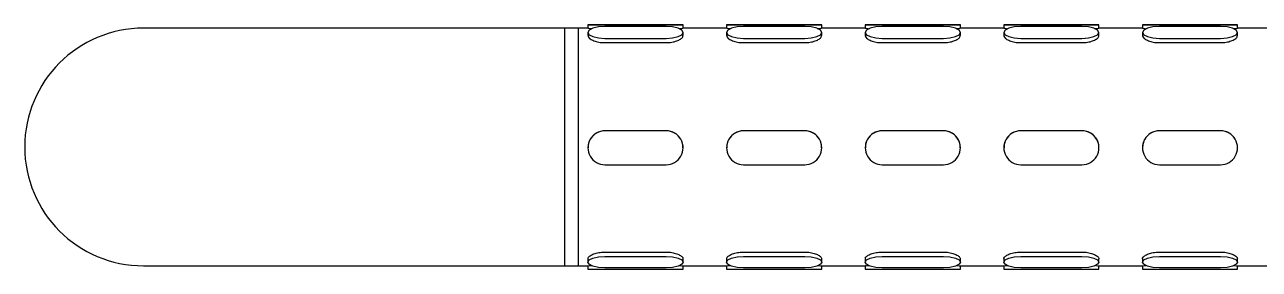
# Model space of a CAD drawing. Extents: x 97 to 1049, y 29 to 427.
# Drawn here: x 96.55 to 126.83, y 163.32 to 169.32 of the extents above; entities that cross this region are included whole.
import ezdxf

# ---------------------------------------------------------------- set-up
doc = ezdxf.new("R2010")
doc.units = 0
doc.header["$LTSCALE"] = 23.1
doc.header["$MEASUREMENT"] = 0
doc.layers.get('0').update_dxf_attribs({"linetype": 'CONTINUOUS'})

msp = doc.modelspace()

# ---------------------------------------------------------------- linework, layer by layer
at = {"color": 7, "linetype": 'Continuous', "lineweight": 25}
for p, q in [((110.36467, 169.31877), (110.36467, 169.2347)), ((112.28134, 169.32148), (110.78134, 169.32148)), ((110.78134, 169.31607), (112.28134, 169.31607)), ((112.698, 169.2347), (112.698, 169.31877)), ((113.76467, 169.31877), (113.76467, 169.2347)), ((115.68134, 169.32148), (114.18134, 169.32148)), ((114.18134, 169.31607), (115.68134, 169.31607)), ((116.098, 169.2347), (116.098, 169.31877)), ((117.16467, 169.31877), (117.16467, 169.2347)), ((119.08134, 169.32148), (117.58134, 169.32148)), ((117.58134, 169.31607), (119.08134, 169.31607)), ((119.498, 169.2347), (119.498, 169.31877)), ((120.56467, 169.31877), (120.56467, 169.2347)), ((122.48134, 169.32148), (120.98134, 169.32148)), ((120.98134, 169.31607), (122.48134, 169.31607)), ((122.898, 169.2347), (122.898, 169.31877)), ((123.96467, 169.31877), (123.96467, 169.2347)), ((125.88134, 169.32148), (124.38134, 169.32148)), ((124.38134, 169.31607), (125.88134, 169.31607)), ((126.298, 169.2347), (126.298, 169.31877)), ((103.63134, 169.2355), (99.46467, 169.2355)), ((109.798, 169.2355), (103.63134, 169.2355)), ((110.13134, 169.2355), (109.798, 169.2355)), ((109.798, 163.40217), (109.798, 169.2355)), ((110.37097, 169.2355), (110.13134, 169.2355)), ((110.13134, 163.40223), (110.13134, 169.2355)), ((110.13134, 163.40217), (110.13134, 169.2355)), ((110.36467, 169.13119), (110.36467, 169.05238)), ((112.28134, 169.27624), (110.78134, 169.27624)), ((110.78134, 168.98614), (112.28134, 168.98614)), ((113.77097, 169.2355), (112.69387, 169.2355)), ((112.698, 169.05238), (112.698, 169.13119)), ((113.76467, 169.13119), (113.76467, 169.05238)), ((115.68134, 169.27624), (114.18134, 169.27624)), ((114.18134, 168.98614), (115.68134, 168.98614)), ((117.17097, 169.2355), (116.09387, 169.2355)), ((116.098, 169.05238), (116.098, 169.13119)), ((117.16467, 169.13119), (117.16467, 169.05238)), ((119.08134, 169.27624), (117.58134, 169.27624)), ((117.58134, 168.98614), (119.08134, 168.98614)), ((120.57097, 169.2355), (119.49387, 169.2355)), ((119.498, 169.05238), (119.498, 169.13119)), ((120.56467, 169.13119), (120.56467, 169.05238)), ((122.48134, 169.27624), (120.98134, 169.27624)), ((120.98134, 168.98614), (122.48134, 168.98614)), ((123.97097, 169.2355), (122.89387, 169.2355)), ((122.898, 169.05238), (122.898, 169.13119)), ((123.96467, 169.13119), (123.96467, 169.05238)), ((125.88134, 169.27624), (124.38134, 169.27624)), ((124.38134, 168.98614), (125.88134, 168.98614)), ((127.37097, 169.2355), (126.29387, 169.2355)), ((126.298, 169.05238), (126.298, 169.13119)), ((110.78134, 168.87998), (112.28134, 168.87998)), ((114.18134, 168.87998), (115.68134, 168.87998)), ((117.58134, 168.87998), (119.08134, 168.87998)), ((120.98134, 168.87998), (122.48134, 168.87998)), ((124.38134, 168.87998), (125.88134, 168.87998)), ((112.28134, 166.71675), (110.78134, 166.71675)), ((112.28134, 166.71602), (110.78134, 166.71602)), ((115.68134, 166.71675), (114.18134, 166.71675)), ((115.68134, 166.71602), (114.18134, 166.71602)), ((119.08134, 166.71675), (117.58134, 166.71675)), ((119.08134, 166.71602), (117.58134, 166.71602)), ((122.48134, 166.71675), (120.98134, 166.71675)), ((122.48134, 166.71602), (120.98134, 166.71602)), ((125.88134, 166.71675), (124.38134, 166.71675)), ((125.88134, 166.71602), (124.38134, 166.71602)), ((110.36467, 166.2999), (110.36467, 166.29936)), ((112.698, 166.29936), (112.698, 166.2999)), ((113.76467, 166.2999), (113.76467, 166.29936)), ((116.098, 166.29936), (116.098, 166.2999)), ((117.16467, 166.2999), (117.16467, 166.29936)), ((119.498, 166.29936), (119.498, 166.2999)), ((120.56467, 166.2999), (120.56467, 166.29936)), ((122.898, 166.29936), (122.898, 166.2999)), ((123.96467, 166.2999), (123.96467, 166.29936)), ((126.298, 166.29936), (126.298, 166.2999)), ((110.78134, 165.8827), (112.28134, 165.8827)), ((114.18134, 165.8827), (115.68134, 165.8827)), ((117.58134, 165.8827), (119.08134, 165.8827)), ((120.98134, 165.8827), (122.48134, 165.8827)), ((124.38134, 165.8827), (125.88134, 165.8827)), ((110.36467, 163.57234), (110.36467, 163.49316)), ((110.78134, 163.73979), (112.28134, 163.73979)), ((110.78134, 163.63312), (112.28134, 163.63312)), ((112.698, 163.49316), (112.698, 163.57234)), ((113.76467, 163.57234), (113.76467, 163.49316)), ((114.18134, 163.73979), (115.68134, 163.73979)), ((114.18134, 163.63312), (115.68134, 163.63312)), ((116.098, 163.49316), (116.098, 163.57234)), ((117.16467, 163.57234), (117.16467, 163.49316)), ((117.58134, 163.73979), (119.08134, 163.73979)), ((117.58134, 163.63312), (119.08134, 163.63312)), ((119.498, 163.49316), (119.498, 163.57234)), ((120.56467, 163.57234), (120.56467, 163.49316)), ((120.98134, 163.73979), (122.48134, 163.73979)), ((120.98134, 163.63312), (122.48134, 163.63312)), ((122.898, 163.49316), (122.898, 163.57234)), ((123.96467, 163.57234), (123.96467, 163.49316)), ((124.38134, 163.73979), (125.88134, 163.73979)), ((124.38134, 163.63312), (125.88134, 163.63312)), ((126.298, 163.49316), (126.298, 163.57234)), ((99.46467, 163.40217), (103.63134, 163.40217)), ((103.63134, 163.40217), (109.798, 163.40217)), ((109.798, 163.40217), (110.13134, 163.40217)), ((110.13134, 163.40217), (110.3688, 163.40217)), ((110.36467, 163.40297), (110.36467, 163.3189)), ((112.28134, 163.35319), (110.78134, 163.35319)), ((110.78134, 163.31619), (112.28134, 163.31619)), ((112.69171, 163.40217), (113.7688, 163.40217)), ((112.698, 163.3189), (112.698, 163.40297)), ((113.76467, 163.40297), (113.76467, 163.3189)), ((115.68134, 163.35319), (114.18134, 163.35319)), ((114.18134, 163.31619), (115.68134, 163.31619)), ((116.09171, 163.40217), (117.1688, 163.40217)), ((116.098, 163.3189), (116.098, 163.40297)), ((117.16467, 163.40297), (117.16467, 163.3189)), ((119.08134, 163.35319), (117.58134, 163.35319)), ((117.58134, 163.31619), (119.08134, 163.31619)), ((119.49171, 163.40217), (120.5688, 163.40217)), ((119.498, 163.3189), (119.498, 163.40297)), ((120.56467, 163.40297), (120.56467, 163.3189)), ((122.48134, 163.35319), (120.98134, 163.35319)), ((120.98134, 163.31619), (122.48134, 163.31619)), ((122.89171, 163.40217), (123.9688, 163.40217)), ((122.898, 163.3189), (122.898, 163.40297)), ((123.96467, 163.40297), (123.96467, 163.3189)), ((125.88134, 163.35319), (124.38134, 163.35319)), ((124.38134, 163.31619), (125.88134, 163.31619)), ((126.29171, 163.40217), (127.3688, 163.40217)), ((126.298, 163.3189), (126.298, 163.40297))]:
    msp.add_line(p, q, dxfattribs=at)
at = {"color": 7, "linetype": 'Continuous', "lineweight": 25, "flags": 128}
for points in [[(110.78134, 169.32148), (110.62189, 169.32127), (110.48671, 169.32068), (110.39639, 169.31981), (110.36467, 169.31877), (110.39639, 169.31774), (110.48671, 169.31686), (110.62189, 169.31627), (110.78134, 169.31607)], [(112.28134, 169.31607), (112.44079, 169.31627), (112.57596, 169.31686), (112.66629, 169.31774), (112.698, 169.31877), (112.66629, 169.31981), (112.57596, 169.32068), (112.44079, 169.32127), (112.28134, 169.32148)], [(114.18134, 169.32148), (114.02189, 169.32127), (113.88671, 169.32068), (113.79639, 169.31981), (113.76467, 169.31877), (113.79639, 169.31774), (113.88671, 169.31686), (114.02189, 169.31627), (114.18134, 169.31607)], [(115.68134, 169.31607), (115.84079, 169.31627), (115.97596, 169.31686), (116.06629, 169.31774), (116.098, 169.31877), (116.06629, 169.31981), (115.97596, 169.32068), (115.84079, 169.32127), (115.68134, 169.32148)], [(117.58134, 169.32148), (117.42189, 169.32127), (117.28671, 169.32068), (117.19639, 169.31981), (117.16467, 169.31877), (117.19639, 169.31774), (117.28671, 169.31686), (117.42189, 169.31627), (117.58134, 169.31607)], [(119.08134, 169.31607), (119.24079, 169.31627), (119.37596, 169.31686), (119.46629, 169.31774), (119.498, 169.31877), (119.46629, 169.31981), (119.37596, 169.32068), (119.24079, 169.32127), (119.08134, 169.32148)], [(120.98134, 169.32148), (120.82189, 169.32127), (120.68671, 169.32068), (120.59639, 169.31981), (120.56467, 169.31877), (120.59639, 169.31774), (120.68671, 169.31686), (120.82189, 169.31627), (120.98134, 169.31607)], [(122.48134, 169.31607), (122.64079, 169.31627), (122.77596, 169.31686), (122.86629, 169.31774), (122.898, 169.31877), (122.86629, 169.31981), (122.77596, 169.32068), (122.64079, 169.32127), (122.48134, 169.32148)], [(124.38134, 169.32148), (124.22189, 169.32127), (124.08671, 169.32068), (123.99639, 169.31981), (123.96467, 169.31877), (123.99639, 169.31774), (124.08671, 169.31686), (124.22189, 169.31627), (124.38134, 169.31607)], [(125.88134, 169.31607), (126.04079, 169.31627), (126.17596, 169.31686), (126.26629, 169.31774), (126.298, 169.31877), (126.26629, 169.31981), (126.17596, 169.32068), (126.04079, 169.32127), (125.88134, 169.32148)], [(110.78134, 169.27624), (110.62189, 169.2652), (110.48671, 169.23376), (110.39639, 169.1867), (110.36467, 169.13119), (110.39639, 169.07569), (110.48671, 169.02863), (110.62189, 168.99719), (110.78134, 168.98614)], [(112.28134, 168.98614), (112.44079, 168.99719), (112.57596, 169.02863), (112.66629, 169.07569), (112.698, 169.13119), (112.66629, 169.1867), (112.57596, 169.23376), (112.44079, 169.2652), (112.28134, 169.27624)], [(114.18134, 169.27624), (114.02189, 169.2652), (113.88671, 169.23376), (113.79639, 169.1867), (113.76467, 169.13119), (113.79639, 169.07569), (113.88671, 169.02863), (114.02189, 168.99719), (114.18134, 168.98614)], [(115.68134, 168.98614), (115.84079, 168.99719), (115.97596, 169.02863), (116.06629, 169.07569), (116.098, 169.13119), (116.06629, 169.1867), (115.97596, 169.23376), (115.84079, 169.2652), (115.68134, 169.27624)], [(117.58134, 169.27624), (117.42189, 169.2652), (117.28671, 169.23376), (117.19639, 169.1867), (117.16467, 169.13119), (117.19639, 169.07569), (117.28671, 169.02863), (117.42189, 168.99719), (117.58134, 168.98614)], [(119.08134, 168.98614), (119.24079, 168.99719), (119.37596, 169.02863), (119.46629, 169.07569), (119.498, 169.13119), (119.46629, 169.1867), (119.37596, 169.23376), (119.24079, 169.2652), (119.08134, 169.27624)], [(120.98134, 169.27624), (120.82189, 169.2652), (120.68671, 169.23376), (120.59639, 169.1867), (120.56467, 169.13119), (120.59639, 169.07569), (120.68671, 169.02863), (120.82189, 168.99719), (120.98134, 168.98614)], [(122.48134, 168.98614), (122.64079, 168.99719), (122.77596, 169.02863), (122.86629, 169.07569), (122.898, 169.13119), (122.86629, 169.1867), (122.77596, 169.23376), (122.64079, 169.2652), (122.48134, 169.27624)], [(124.38134, 169.27624), (124.22189, 169.2652), (124.08671, 169.23376), (123.99639, 169.1867), (123.96467, 169.13119), (123.99639, 169.07569), (124.08671, 169.02863), (124.22189, 168.99719), (124.38134, 168.98614)], [(125.88134, 168.98614), (126.04079, 168.99719), (126.17596, 169.02863), (126.26629, 169.07569), (126.298, 169.13119), (126.26629, 169.1867), (126.17596, 169.23376), (126.04079, 169.2652), (125.88134, 169.27624)], [(110.78134, 163.35319), (110.62189, 163.36385), (110.48671, 163.39419), (110.39639, 163.43959), (110.36467, 163.49316), (110.39639, 163.54672), (110.48671, 163.59212), (110.62189, 163.62246), (110.78134, 163.63312)], [(112.28134, 163.63312), (112.44079, 163.62246), (112.57596, 163.59212), (112.66629, 163.54672), (112.698, 163.49316), (112.66629, 163.43959), (112.57596, 163.39419), (112.44079, 163.36385), (112.28134, 163.35319)], [(114.18134, 163.35319), (114.02189, 163.36385), (113.88671, 163.39419), (113.79639, 163.43959), (113.76467, 163.49316), (113.79639, 163.54672), (113.88671, 163.59212), (114.02189, 163.62246), (114.18134, 163.63312)], [(115.68134, 163.63312), (115.84079, 163.62246), (115.97596, 163.59212), (116.06629, 163.54672), (116.098, 163.49316), (116.06629, 163.43959), (115.97596, 163.39419), (115.84079, 163.36385), (115.68134, 163.35319)], [(117.58134, 163.35319), (117.42189, 163.36385), (117.28671, 163.39419), (117.19639, 163.43959), (117.16467, 163.49316), (117.19639, 163.54672), (117.28671, 163.59212), (117.42189, 163.62246), (117.58134, 163.63312)], [(119.08134, 163.63312), (119.24079, 163.62246), (119.37596, 163.59212), (119.46629, 163.54672), (119.498, 163.49316), (119.46629, 163.43959), (119.37596, 163.39419), (119.24079, 163.36385), (119.08134, 163.35319)], [(120.98134, 163.35319), (120.82189, 163.36385), (120.68671, 163.39419), (120.59639, 163.43959), (120.56467, 163.49316), (120.59639, 163.54672), (120.68671, 163.59212), (120.82189, 163.62246), (120.98134, 163.63312)], [(122.48134, 163.63312), (122.64079, 163.62246), (122.77596, 163.59212), (122.86629, 163.54672), (122.898, 163.49316), (122.86629, 163.43959), (122.77596, 163.39419), (122.64079, 163.36385), (122.48134, 163.35319)], [(124.38134, 163.35319), (124.22189, 163.36385), (124.08671, 163.39419), (123.99639, 163.43959), (123.96467, 163.49316), (123.99639, 163.54672), (124.08671, 163.59212), (124.22189, 163.62246), (124.38134, 163.63312)], [(125.88134, 163.63312), (126.04079, 163.62246), (126.17596, 163.59212), (126.26629, 163.54672), (126.298, 163.49316), (126.26629, 163.43959), (126.17596, 163.39419), (126.04079, 163.36385), (125.88134, 163.35319)]]:
    msp.add_lwpolyline(points, dxfattribs=at)
at = {"color": 7, "linetype": 'Continuous', "lineweight": 25}
for centre, radius, start, end in [((99.46467, 166.31884), 2.91667, 90, 180), ((110.78133, 166.29936), 0.41666, 89.999028, 270.000972), ((112.28134, 166.29936), 0.41666, 269.999028, 90.000972), ((114.18133, 166.29936), 0.41666, 89.999028, 270.000972), ((115.68134, 166.29936), 0.41666, 269.999028, 90.000972), ((117.58133, 166.29936), 0.41666, 89.999028, 270.000972), ((119.08134, 166.29936), 0.41666, 269.999028, 90.000972), ((120.98133, 166.29936), 0.41666, 89.999028, 270.000972), ((122.48134, 166.29936), 0.41666, 269.999028, 90.000972), ((124.38133, 166.29936), 0.41666, 89.999028, 270.000972), ((125.88134, 166.29936), 0.41666, 269.999028, 90.000972), ((99.46467, 166.31884), 2.91667, 180, 270), ((110.67717, 179.36336), 16.04751, 268.884168, 270.371902), ((112.3855, 179.36336), 16.04751, 269.628098, 271.115832), ((114.07717, 179.36336), 16.04751, 268.884168, 270.371902), ((115.7855, 179.36336), 16.04751, 269.628098, 271.115832), ((117.47717, 179.36336), 16.04751, 268.884168, 270.371902), ((119.1855, 179.36336), 16.04751, 269.628098, 271.115832), ((120.87717, 179.36336), 16.04751, 268.884168, 270.371902), ((122.5855, 179.36336), 16.04751, 269.628098, 271.115832), ((124.27717, 179.36336), 16.04751, 268.884168, 270.371902), ((125.9855, 179.36336), 16.04751, 269.628098, 271.115832)]:
    msp.add_arc(centre, radius, start, end, dxfattribs=at)
for points, knots in [([(110.37097, 169.23467), (110.36878, 169.23485), (110.36195, 169.2354), (110.39301, 169.23001), (110.44211, 169.22407), (110.4627, 169.22158)], [0, 0, 0, 0, 0.21463526, 0.6705532, 1, 1, 1, 1]), ([(110.36987, 169.05228), (110.36843, 169.04713), (110.36265, 169.02648), (110.40032, 168.9846), (110.47916, 168.93526), (110.59535, 168.89698), (110.70255, 168.88133), (110.76535, 168.88025), (110.78134, 168.87998)], [0, 0, 0, 0, 0.07049632, 0.28294968, 0.49615414, 0.71125472, 0.92647591, 1, 1, 1, 1]), ([(112.28134, 168.87998), (112.3279, 168.8822), (112.42101, 168.88663), (112.54556, 168.9202), (112.63916, 168.96637), (112.69283, 169.01416), (112.69281, 169.04154), (112.69281, 169.05249)], [0, 0, 0, 0, 0.21324843, 0.42644388, 0.64101168, 0.85649491, 1, 1, 1, 1]), ([(112.59758, 169.22144), (112.61007, 169.22281), (112.6552, 169.22774), (112.69367, 169.23425), (112.69381, 169.23475), (112.69387, 169.23498)], [0, 0, 0, 0, 0.17545101, 0.63383654, 1, 1, 1, 1]), ([(113.77097, 169.23467), (113.76878, 169.23485), (113.76195, 169.2354), (113.79301, 169.23001), (113.84211, 169.22407), (113.8627, 169.22158)], [0, 0, 0, 0, 0.214635263, 0.670553198, 1, 1, 1, 1]), ([(113.76987, 169.05228), (113.76843, 169.04713), (113.76265, 169.02648), (113.80032, 168.9846), (113.87916, 168.93526), (113.99535, 168.89698), (114.10255, 168.88133), (114.16535, 168.88025), (114.18134, 168.87998)], [0, 0, 0, 0, 0.07049632, 0.28294968, 0.49615414, 0.71125472, 0.92647591, 1, 1, 1, 1]), ([(115.68134, 168.87998), (115.7279, 168.8822), (115.82101, 168.88663), (115.94556, 168.9202), (116.03916, 168.96637), (116.09283, 169.01416), (116.09281, 169.04154), (116.09281, 169.05249)], [0, 0, 0, 0, 0.21324843, 0.42644388, 0.64101168, 0.85649491, 1, 1, 1, 1]), ([(115.99758, 169.22144), (116.01007, 169.22281), (116.0552, 169.22774), (116.09367, 169.23425), (116.09381, 169.23475), (116.09387, 169.23498)], [0, 0, 0, 0, 0.17545101, 0.63383654, 1, 1, 1, 1]), ([(117.17097, 169.23467), (117.16878, 169.23485), (117.16195, 169.2354), (117.19301, 169.23001), (117.24211, 169.22407), (117.2627, 169.22158)], [0, 0, 0, 0, 0.21463526, 0.6705532, 1, 1, 1, 1]), ([(117.16987, 169.05228), (117.16843, 169.04713), (117.16265, 169.02648), (117.20032, 168.9846), (117.27916, 168.93526), (117.39535, 168.89698), (117.50255, 168.88133), (117.56535, 168.88025), (117.58134, 168.87998)], [0, 0, 0, 0, 0.07049632, 0.28294968, 0.49615414, 0.71125472, 0.92647591, 1, 1, 1, 1]), ([(119.08134, 168.87998), (119.1279, 168.8822), (119.22101, 168.88663), (119.34556, 168.9202), (119.43916, 168.96637), (119.49283, 169.01416), (119.49281, 169.04154), (119.49281, 169.05249)], [0, 0, 0, 0, 0.21324843, 0.42644388, 0.64101168, 0.85649491, 1, 1, 1, 1]), ([(119.39758, 169.22144), (119.41007, 169.22281), (119.4552, 169.22774), (119.49367, 169.23425), (119.49381, 169.23475), (119.49387, 169.23498)], [0, 0, 0, 0, 0.17545101, 0.63383654, 1, 1, 1, 1]), ([(120.57097, 169.23467), (120.56878, 169.23485), (120.56195, 169.2354), (120.59301, 169.23001), (120.64211, 169.22407), (120.6627, 169.22158)], [0, 0, 0, 0, 0.214635263, 0.670553198, 1, 1, 1, 1]), ([(120.56987, 169.05228), (120.56843, 169.04713), (120.56265, 169.02648), (120.60032, 168.9846), (120.67916, 168.93526), (120.79535, 168.89698), (120.90255, 168.88133), (120.96535, 168.88025), (120.98134, 168.87998)], [0, 0, 0, 0, 0.07049632, 0.28294968, 0.49615414, 0.71125472, 0.92647591, 1, 1, 1, 1]), ([(122.48134, 168.87998), (122.5279, 168.8822), (122.62101, 168.88663), (122.74556, 168.9202), (122.83916, 168.96637), (122.89283, 169.01416), (122.89281, 169.04154), (122.89281, 169.05249)], [0, 0, 0, 0, 0.21324843, 0.42644388, 0.64101168, 0.85649491, 1, 1, 1, 1]), ([(122.79758, 169.22144), (122.81007, 169.22281), (122.8552, 169.22774), (122.89367, 169.23425), (122.89381, 169.23475), (122.89387, 169.23498)], [0, 0, 0, 0, 0.175451008, 0.633836538, 1, 1, 1, 1]), ([(123.97097, 169.23467), (123.96878, 169.23485), (123.96195, 169.2354), (123.99301, 169.23001), (124.04211, 169.22407), (124.0627, 169.22158)], [0, 0, 0, 0, 0.214635263, 0.670553198, 1, 1, 1, 1]), ([(123.96987, 169.05228), (123.96843, 169.04713), (123.96265, 169.02648), (124.00032, 168.9846), (124.07916, 168.93526), (124.19535, 168.89698), (124.30255, 168.88133), (124.36535, 168.88025), (124.38134, 168.87998)], [0, 0, 0, 0, 0.07049632, 0.28294968, 0.49615414, 0.71125472, 0.92647591, 1, 1, 1, 1]), ([(125.88134, 168.87998), (125.9279, 168.8822), (126.02101, 168.88663), (126.14556, 168.9202), (126.23916, 168.96637), (126.29283, 169.01416), (126.29281, 169.04154), (126.29281, 169.05249)], [0, 0, 0, 0, 0.21324843, 0.42644388, 0.64101168, 0.85649491, 1, 1, 1, 1]), ([(126.19758, 169.22144), (126.21007, 169.22281), (126.2552, 169.22774), (126.29367, 169.23425), (126.29381, 169.23475), (126.29387, 169.23498)], [0, 0, 0, 0, 0.17545101, 0.63383654, 1, 1, 1, 1]), ([(110.78134, 166.71675), (110.73478, 166.71219), (110.64167, 166.70306), (110.51712, 166.63201), (110.42352, 166.52696), (110.36984, 166.40966), (110.36986, 166.33104), (110.36987, 166.29961)], [0, 0, 0, 0, 0.21324843, 0.42644388, 0.64101168, 0.85649491, 1, 1, 1, 1]), ([(112.69281, 166.3002), (112.69425, 166.31553), (112.70003, 166.37704), (112.66235, 166.48292), (112.58351, 166.59884), (112.46732, 166.6815), (112.36012, 166.71396), (112.29733, 166.71618), (112.28134, 166.71675)], [0, 0, 0, 0, 0.07049632, 0.28294968, 0.49615414, 0.71125472, 0.92647591, 1, 1, 1, 1]), ([(114.18134, 166.71675), (114.13478, 166.71219), (114.04167, 166.70306), (113.91712, 166.63201), (113.82352, 166.52696), (113.76984, 166.40966), (113.76986, 166.33104), (113.76987, 166.29961)], [0, 0, 0, 0, 0.21324843, 0.42644388, 0.64101168, 0.85649491, 1, 1, 1, 1]), ([(116.09281, 166.3002), (116.09425, 166.31553), (116.10003, 166.37704), (116.06235, 166.48292), (115.98351, 166.59884), (115.86732, 166.6815), (115.76012, 166.71396), (115.69733, 166.71618), (115.68134, 166.71675)], [0, 0, 0, 0, 0.07049632, 0.28294968, 0.49615414, 0.71125472, 0.92647591, 1, 1, 1, 1]), ([(117.58134, 166.71675), (117.53478, 166.71219), (117.44167, 166.70306), (117.31712, 166.63201), (117.22352, 166.52696), (117.16984, 166.40966), (117.16986, 166.33104), (117.16987, 166.29961)], [0, 0, 0, 0, 0.21324843, 0.42644388, 0.64101168, 0.85649491, 1, 1, 1, 1]), ([(119.49281, 166.3002), (119.49425, 166.31553), (119.50003, 166.37704), (119.46235, 166.48292), (119.38351, 166.59884), (119.26732, 166.6815), (119.16012, 166.71396), (119.09733, 166.71618), (119.08134, 166.71675)], [0, 0, 0, 0, 0.07049632, 0.28294968, 0.49615414, 0.71125472, 0.92647591, 1, 1, 1, 1]), ([(120.98134, 166.71675), (120.93478, 166.71219), (120.84167, 166.70306), (120.71712, 166.63201), (120.62352, 166.52696), (120.56984, 166.40966), (120.56986, 166.33104), (120.56987, 166.29961)], [0, 0, 0, 0, 0.21324843, 0.42644388, 0.64101168, 0.85649491, 1, 1, 1, 1]), ([(122.89281, 166.3002), (122.89425, 166.31553), (122.90003, 166.37704), (122.86235, 166.48292), (122.78351, 166.59884), (122.66732, 166.6815), (122.56012, 166.71396), (122.49733, 166.71618), (122.48134, 166.71675)], [0, 0, 0, 0, 0.07049632, 0.28294968, 0.49615414, 0.71125472, 0.92647591, 1, 1, 1, 1]), ([(124.38134, 166.71675), (124.33478, 166.71219), (124.24167, 166.70306), (124.11712, 166.63201), (124.02352, 166.52696), (123.96984, 166.40966), (123.96986, 166.33104), (123.96987, 166.29961)], [0, 0, 0, 0, 0.21324843, 0.42644388, 0.64101168, 0.85649491, 1, 1, 1, 1]), ([(126.29281, 166.3002), (126.29425, 166.31553), (126.30003, 166.37704), (126.26235, 166.48292), (126.18351, 166.59884), (126.06732, 166.6815), (125.96012, 166.71396), (125.89733, 166.71618), (125.88134, 166.71675)], [0, 0, 0, 0, 0.07049632, 0.28294968, 0.49615414, 0.71125472, 0.92647591, 1, 1, 1, 1]), ([(110.36987, 163.57244), (110.36843, 163.5774), (110.36265, 163.59729), (110.40032, 163.63791), (110.47916, 163.68587), (110.59535, 163.72319), (110.70255, 163.73847), (110.76535, 163.73952), (110.78134, 163.73979)], [0, 0, 0, 0, 0.07049632, 0.28294968, 0.49615414, 0.71125472, 0.92647591, 1, 1, 1, 1]), ([(112.28134, 163.73979), (112.3279, 163.73762), (112.42101, 163.73329), (112.54556, 163.70055), (112.63916, 163.65561), (112.69283, 163.60922), (112.69281, 163.5828), (112.69281, 163.57224)], [0, 0, 0, 0, 0.21324843, 0.42644388, 0.64101168, 0.85649491, 1, 1, 1, 1]), ([(113.76987, 163.57244), (113.76843, 163.5774), (113.76265, 163.59729), (113.80032, 163.63791), (113.87916, 163.68587), (113.99535, 163.72319), (114.10255, 163.73847), (114.16535, 163.73952), (114.18134, 163.73979)], [0, 0, 0, 0, 0.07049632, 0.28294968, 0.49615414, 0.71125472, 0.92647591, 1, 1, 1, 1]), ([(115.68134, 163.73979), (115.7279, 163.73762), (115.82101, 163.73329), (115.94556, 163.70055), (116.03916, 163.65561), (116.09283, 163.60922), (116.09281, 163.5828), (116.09281, 163.57224)], [0, 0, 0, 0, 0.21324843, 0.42644388, 0.64101168, 0.85649491, 1, 1, 1, 1]), ([(117.16987, 163.57244), (117.16843, 163.5774), (117.16265, 163.59729), (117.20032, 163.63791), (117.27916, 163.68587), (117.39535, 163.72319), (117.50255, 163.73847), (117.56535, 163.73952), (117.58134, 163.73979)], [0, 0, 0, 0, 0.07049632, 0.28294968, 0.49615414, 0.71125472, 0.92647591, 1, 1, 1, 1]), ([(119.08134, 163.73979), (119.1279, 163.73762), (119.22101, 163.73329), (119.34556, 163.70055), (119.43916, 163.65561), (119.49283, 163.60922), (119.49281, 163.5828), (119.49281, 163.57224)], [0, 0, 0, 0, 0.21324843, 0.42644388, 0.64101168, 0.85649491, 1, 1, 1, 1]), ([(120.56987, 163.57244), (120.56843, 163.5774), (120.56265, 163.59729), (120.60032, 163.63791), (120.67916, 163.68587), (120.79535, 163.72319), (120.90255, 163.73847), (120.96535, 163.73952), (120.98134, 163.73979)], [0, 0, 0, 0, 0.07049632, 0.28294968, 0.49615414, 0.71125472, 0.92647591, 1, 1, 1, 1]), ([(122.48134, 163.73979), (122.5279, 163.73762), (122.62101, 163.73329), (122.74556, 163.70055), (122.83916, 163.65561), (122.89283, 163.60922), (122.89281, 163.5828), (122.89281, 163.57224)], [0, 0, 0, 0, 0.21324843, 0.42644388, 0.64101168, 0.85649491, 1, 1, 1, 1]), ([(123.96987, 163.57244), (123.96843, 163.5774), (123.96265, 163.59729), (124.00032, 163.63791), (124.07916, 163.68587), (124.19535, 163.72319), (124.30255, 163.73847), (124.36535, 163.73952), (124.38134, 163.73979)], [0, 0, 0, 0, 0.07049632, 0.28294968, 0.49615414, 0.71125472, 0.92647591, 1, 1, 1, 1]), ([(125.88134, 163.73979), (125.9279, 163.73762), (126.02101, 163.73329), (126.14556, 163.70055), (126.23916, 163.65561), (126.29283, 163.60922), (126.29281, 163.5828), (126.29281, 163.57224)], [0, 0, 0, 0, 0.21324843, 0.42644388, 0.64101168, 0.85649491, 1, 1, 1, 1]), ([(110.3688, 163.40269), (110.36808, 163.40253), (110.36367, 163.40154), (110.3909, 163.40519), (110.43548, 163.40984), (110.45199, 163.41156)], [0, 0, 0, 0, 0.110415884, 0.670656019, 1, 1, 1, 1]), ([(112.60972, 163.41163), (112.61788, 163.41084), (112.65824, 163.40695), (112.6903, 163.4025), (112.69134, 163.40287), (112.69171, 163.403)], [0, 0, 0, 0, 0.14210872, 0.70320217, 1, 1, 1, 1]), ([(113.7688, 163.40269), (113.76808, 163.40253), (113.76367, 163.40154), (113.7909, 163.40519), (113.83548, 163.40984), (113.85199, 163.41156)], [0, 0, 0, 0, 0.110415884, 0.670656019, 1, 1, 1, 1]), ([(116.00972, 163.41163), (116.01788, 163.41084), (116.05824, 163.40695), (116.0903, 163.4025), (116.09134, 163.40287), (116.09171, 163.403)], [0, 0, 0, 0, 0.14210872, 0.70320217, 1, 1, 1, 1]), ([(117.1688, 163.40269), (117.16808, 163.40253), (117.16367, 163.40154), (117.1909, 163.40519), (117.23548, 163.40984), (117.25199, 163.41156)], [0, 0, 0, 0, 0.110415884, 0.670656019, 1, 1, 1, 1]), ([(119.40972, 163.41163), (119.41788, 163.41084), (119.45824, 163.40695), (119.4903, 163.4025), (119.49134, 163.40287), (119.49171, 163.403)], [0, 0, 0, 0, 0.14210872, 0.70320217, 1, 1, 1, 1]), ([(120.5688, 163.40269), (120.56808, 163.40253), (120.56367, 163.40154), (120.5909, 163.40519), (120.63548, 163.40984), (120.65199, 163.41156)], [0, 0, 0, 0, 0.110415884, 0.670656019, 1, 1, 1, 1]), ([(122.80972, 163.41163), (122.81788, 163.41084), (122.85824, 163.40695), (122.8903, 163.4025), (122.89134, 163.40287), (122.89171, 163.403)], [0, 0, 0, 0, 0.14210872, 0.70320217, 1, 1, 1, 1]), ([(123.9688, 163.40269), (123.96808, 163.40253), (123.96367, 163.40154), (123.9909, 163.40519), (124.03548, 163.40984), (124.05199, 163.41156)], [0, 0, 0, 0, 0.11041588, 0.67065602, 1, 1, 1, 1]), ([(126.20972, 163.41163), (126.21788, 163.41084), (126.25824, 163.40695), (126.2903, 163.4025), (126.29134, 163.40287), (126.29171, 163.403)], [0, 0, 0, 0, 0.142108723, 0.703202174, 1, 1, 1, 1])]:
    msp.add_open_spline(points, degree=3, knots=knots, dxfattribs=at)

doc.saveas('drawing.dxf')
